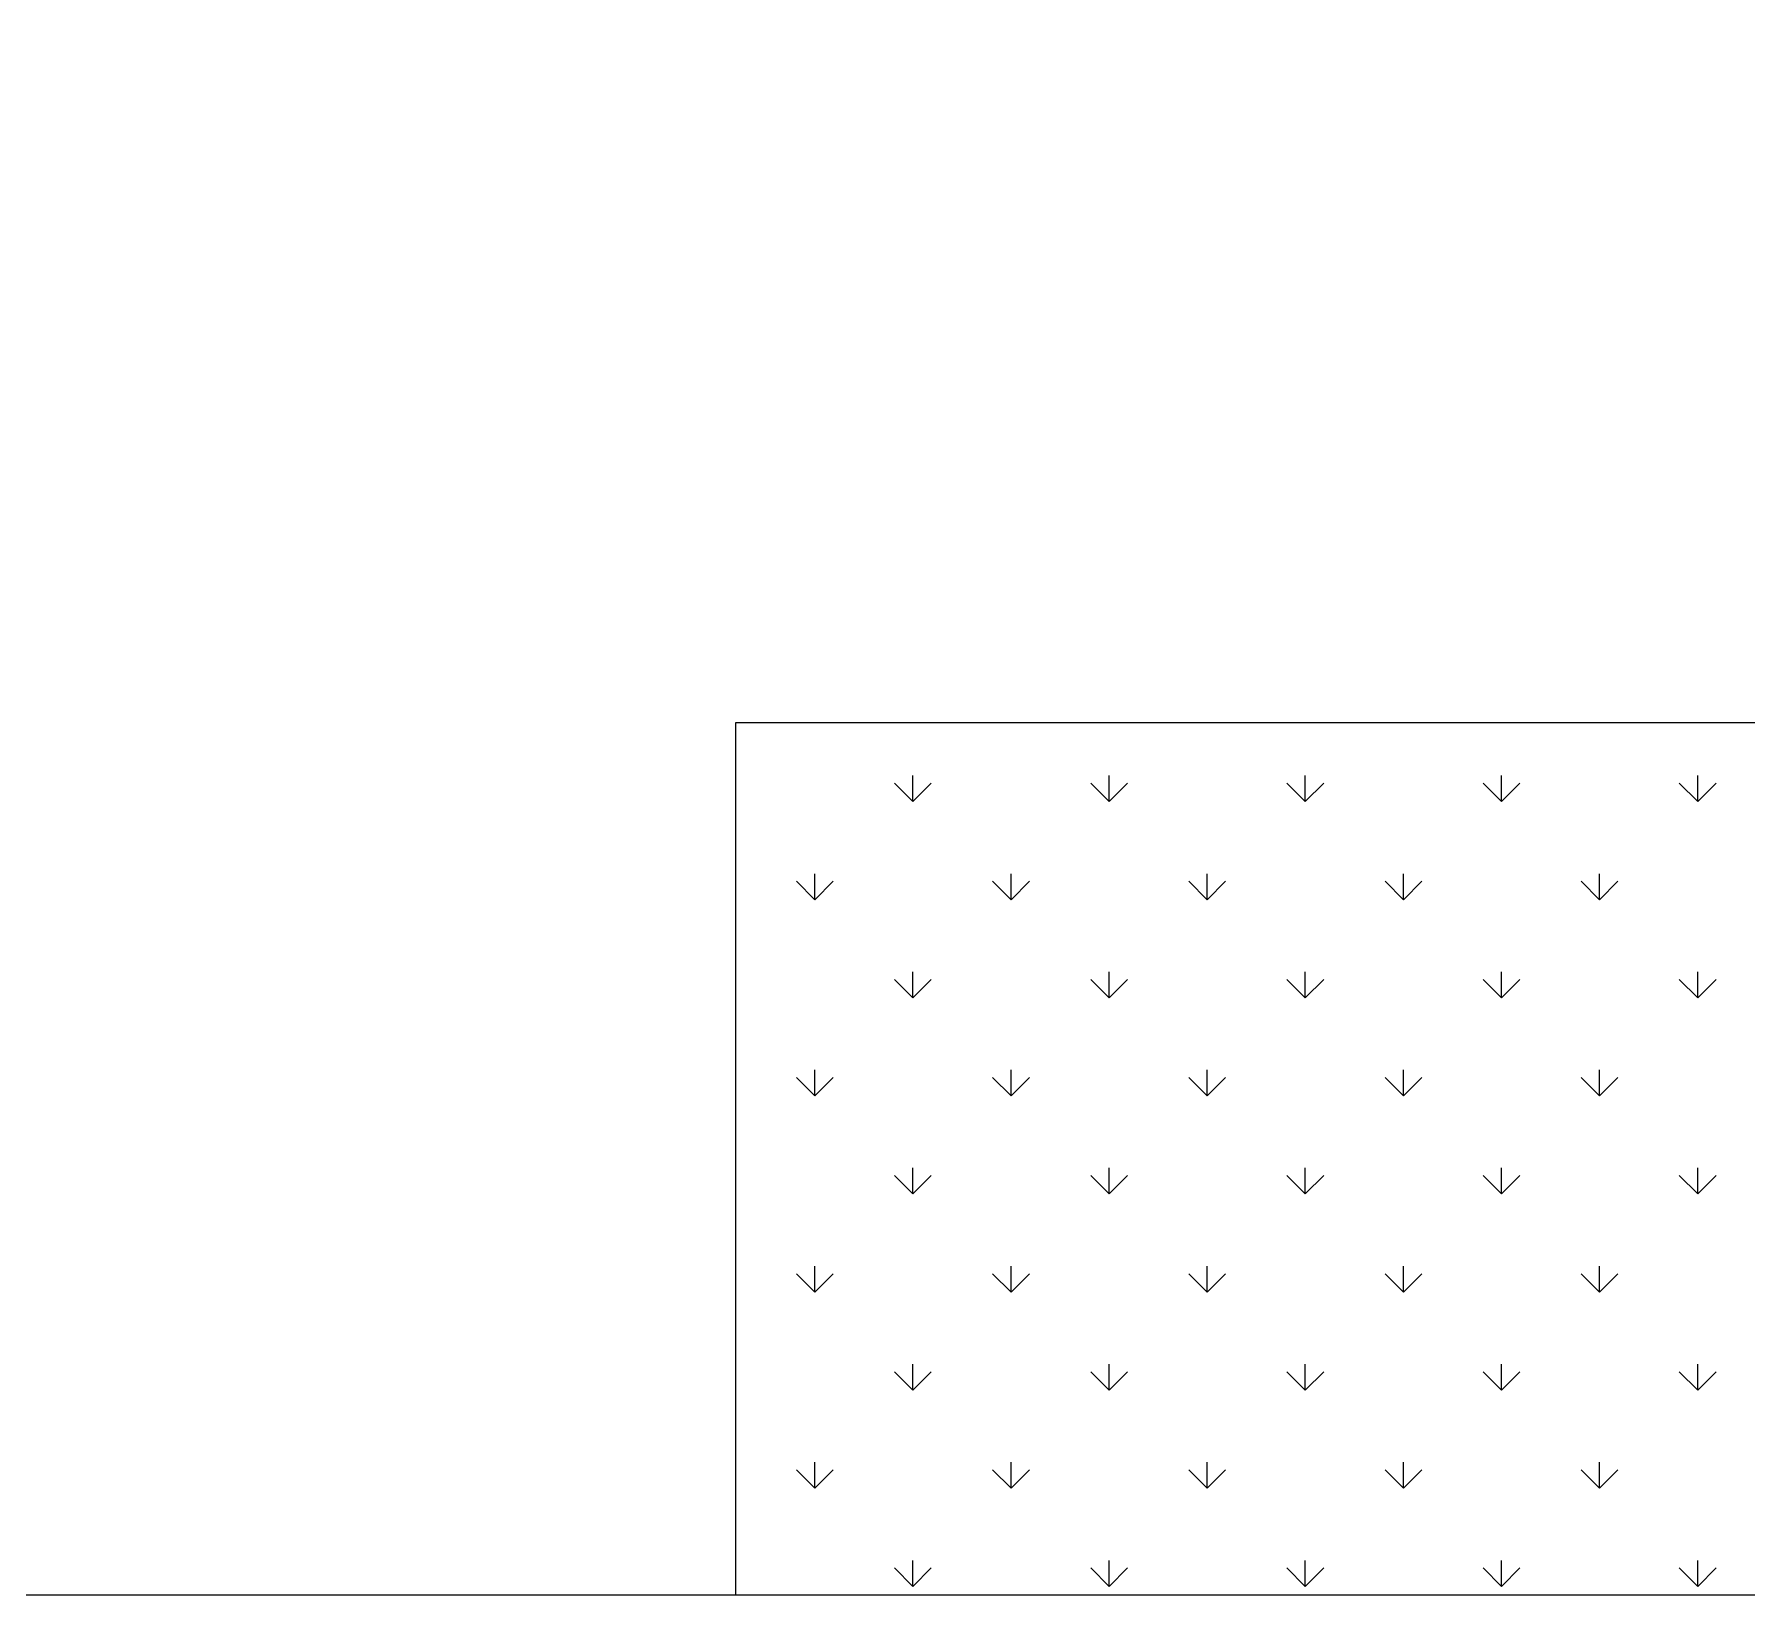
# Model space of a CAD drawing. Header units: inches. Extents: x -580 to 220, y 1335 to 2135.
# Drawn here: x -81.7 to -15.9, y 1913.5 to 1973.5 of the extents above; entities that cross this region are included whole.
import ezdxf

# ---------------------------------------------------------------- set-up
doc = ezdxf.new("R2010")
doc.units = ezdxf.units.IN
doc.header["$MEASUREMENT"] = 0
for name, color, linetype in [('Grabado linea bajo', 7, 'Continuous'), ('grabado linea intenso', 7, 'Continuous'), ('grabado linea medio', 7, 'Continuous')]:
    doc.layers.add(name, color=color, linetype=linetype)

# ---------------------------------------------------------------- blocks, each defined once
blk = doc.blocks.new('block 15')
at = {"layer": 'grabado linea intenso', "color": 2, "lineweight": 25}
blk.add_open_spline([(46.762, 2033.546), (46.762, 2033.546), (-202.238, 2033.546), (-202.238, 2033.546), (-207.761, 2033.546), (-212.238, 2029.069), (-212.238, 2023.546), (-212.238, 2023.546), (-212.238, 1923.546), (-212.238, 1923.546), (-212.238, 1918.023), (-207.761, 1913.546), (-202.238, 1913.546), (-202.238, 1913.546), (46.762, 1913.546), (46.762, 1913.546)], degree=3, knots=[0, 0, 0, 0, 1, 1, 1, 2, 2, 2, 3, 3, 3, 4, 4, 4, 5, 5, 5, 5], dxfattribs=at)
blk = doc.blocks.new('block 21')
at = {"layer": 'grabado linea medio', "color": 3, "lineweight": 25}
blk.add_lwpolyline([(-54.776, 1913.546), (-54.776, 1947.077), (46.762, 1947.077)], dxfattribs=at)
blk = doc.blocks.new('block 484')
at = {"layer": 'Grabado linea bajo', "color": 4, "lineweight": 25}
blk.add_lwpolyline([(-51.735, 1917.64), (-51.735, 1918.64)], dxfattribs=at)
blk = doc.blocks.new('block 485')
at = {"layer": 'Grabado linea bajo', "color": 4, "lineweight": 25}
blk.add_lwpolyline([(-51.735, 1925.183), (-51.735, 1926.183)], dxfattribs=at)
blk = doc.blocks.new('block 486')
at = {"layer": 'Grabado linea bajo', "color": 4, "lineweight": 25}
blk.add_lwpolyline([(-51.735, 1932.726), (-51.735, 1933.727)], dxfattribs=at)
blk = doc.blocks.new('block 487')
at = {"layer": 'Grabado linea bajo', "color": 4, "lineweight": 25}
blk.add_lwpolyline([(-51.735, 1940.27), (-51.735, 1941.27)], dxfattribs=at)
blk = doc.blocks.new('block 493')
at = {"layer": 'Grabado linea bajo', "color": 4, "lineweight": 25}
blk.add_lwpolyline([(-47.964, 1913.868), (-47.964, 1914.868)], dxfattribs=at)
blk = doc.blocks.new('block 494')
at = {"layer": 'Grabado linea bajo', "color": 4, "lineweight": 25}
blk.add_lwpolyline([(-47.964, 1921.411), (-47.964, 1922.411)], dxfattribs=at)
blk = doc.blocks.new('block 495')
at = {"layer": 'Grabado linea bajo', "color": 4, "lineweight": 25}
blk.add_lwpolyline([(-47.964, 1928.955), (-47.964, 1929.955)], dxfattribs=at)
blk = doc.blocks.new('block 496')
at = {"layer": 'Grabado linea bajo', "color": 4, "lineweight": 25}
blk.add_lwpolyline([(-47.964, 1936.498), (-47.964, 1937.498)], dxfattribs=at)
blk = doc.blocks.new('block 497')
at = {"layer": 'Grabado linea bajo', "color": 4, "lineweight": 25}
blk.add_lwpolyline([(-47.964, 1944.042), (-47.964, 1945.042)], dxfattribs=at)
blk = doc.blocks.new('block 502')
at = {"layer": 'Grabado linea bajo', "color": 4, "lineweight": 25}
blk.add_lwpolyline([(-44.192, 1917.64), (-44.192, 1918.64)], dxfattribs=at)
blk = doc.blocks.new('block 503')
at = {"layer": 'Grabado linea bajo', "color": 4, "lineweight": 25}
blk.add_lwpolyline([(-44.192, 1925.183), (-44.192, 1926.183)], dxfattribs=at)
blk = doc.blocks.new('block 504')
at = {"layer": 'Grabado linea bajo', "color": 4, "lineweight": 25}
blk.add_lwpolyline([(-44.192, 1932.726), (-44.192, 1933.727)], dxfattribs=at)
blk = doc.blocks.new('block 505')
at = {"layer": 'Grabado linea bajo', "color": 4, "lineweight": 25}
blk.add_lwpolyline([(-44.192, 1940.27), (-44.192, 1941.27)], dxfattribs=at)
blk = doc.blocks.new('block 511')
at = {"layer": 'Grabado linea bajo', "color": 4, "lineweight": 25}
blk.add_lwpolyline([(-40.42, 1913.868), (-40.42, 1914.868)], dxfattribs=at)
blk = doc.blocks.new('block 512')
at = {"layer": 'Grabado linea bajo', "color": 4, "lineweight": 25}
blk.add_lwpolyline([(-40.42, 1921.411), (-40.42, 1922.411)], dxfattribs=at)
blk = doc.blocks.new('block 513')
at = {"layer": 'Grabado linea bajo', "color": 4, "lineweight": 25}
blk.add_lwpolyline([(-40.42, 1928.955), (-40.42, 1929.955)], dxfattribs=at)
blk = doc.blocks.new('block 514')
at = {"layer": 'Grabado linea bajo', "color": 4, "lineweight": 25}
blk.add_lwpolyline([(-40.42, 1936.498), (-40.42, 1937.498)], dxfattribs=at)
blk = doc.blocks.new('block 515')
at = {"layer": 'Grabado linea bajo', "color": 4, "lineweight": 25}
blk.add_lwpolyline([(-40.42, 1944.042), (-40.42, 1945.042)], dxfattribs=at)
blk = doc.blocks.new('block 520')
at = {"layer": 'Grabado linea bajo', "color": 4, "lineweight": 25}
blk.add_lwpolyline([(-36.649, 1917.64), (-36.649, 1918.64)], dxfattribs=at)
blk = doc.blocks.new('block 521')
at = {"layer": 'Grabado linea bajo', "color": 4, "lineweight": 25}
blk.add_lwpolyline([(-36.649, 1925.183), (-36.649, 1926.183)], dxfattribs=at)
blk = doc.blocks.new('block 522')
at = {"layer": 'Grabado linea bajo', "color": 4, "lineweight": 25}
blk.add_lwpolyline([(-36.649, 1932.726), (-36.649, 1933.727)], dxfattribs=at)
blk = doc.blocks.new('block 523')
at = {"layer": 'Grabado linea bajo', "color": 4, "lineweight": 25}
blk.add_lwpolyline([(-36.649, 1940.27), (-36.649, 1941.27)], dxfattribs=at)
blk = doc.blocks.new('block 529')
at = {"layer": 'Grabado linea bajo', "color": 4, "lineweight": 25}
blk.add_lwpolyline([(-32.877, 1913.868), (-32.877, 1914.868)], dxfattribs=at)
blk = doc.blocks.new('block 530')
at = {"layer": 'Grabado linea bajo', "color": 4, "lineweight": 25}
blk.add_lwpolyline([(-32.877, 1921.411), (-32.877, 1922.411)], dxfattribs=at)
blk = doc.blocks.new('block 531')
at = {"layer": 'Grabado linea bajo', "color": 4, "lineweight": 25}
blk.add_lwpolyline([(-32.877, 1928.955), (-32.877, 1929.955)], dxfattribs=at)
blk = doc.blocks.new('block 532')
at = {"layer": 'Grabado linea bajo', "color": 4, "lineweight": 25}
blk.add_lwpolyline([(-32.877, 1936.498), (-32.877, 1937.498)], dxfattribs=at)
blk = doc.blocks.new('block 533')
at = {"layer": 'Grabado linea bajo', "color": 4, "lineweight": 25}
blk.add_lwpolyline([(-32.877, 1944.042), (-32.877, 1945.042)], dxfattribs=at)
blk = doc.blocks.new('block 538')
at = {"layer": 'Grabado linea bajo', "color": 4, "lineweight": 25}
blk.add_lwpolyline([(-29.105, 1917.64), (-29.105, 1918.64)], dxfattribs=at)
blk = doc.blocks.new('block 539')
at = {"layer": 'Grabado linea bajo', "color": 4, "lineweight": 25}
blk.add_lwpolyline([(-29.105, 1925.183), (-29.105, 1926.183)], dxfattribs=at)
blk = doc.blocks.new('block 540')
at = {"layer": 'Grabado linea bajo', "color": 4, "lineweight": 25}
blk.add_lwpolyline([(-29.105, 1932.726), (-29.105, 1933.727)], dxfattribs=at)
blk = doc.blocks.new('block 541')
at = {"layer": 'Grabado linea bajo', "color": 4, "lineweight": 25}
blk.add_lwpolyline([(-29.105, 1940.27), (-29.105, 1941.27)], dxfattribs=at)
blk = doc.blocks.new('block 547')
at = {"layer": 'Grabado linea bajo', "color": 4, "lineweight": 25}
blk.add_lwpolyline([(-25.333, 1913.868), (-25.333, 1914.868)], dxfattribs=at)
blk = doc.blocks.new('block 548')
at = {"layer": 'Grabado linea bajo', "color": 4, "lineweight": 25}
blk.add_lwpolyline([(-25.333, 1921.411), (-25.333, 1922.411)], dxfattribs=at)
blk = doc.blocks.new('block 549')
at = {"layer": 'Grabado linea bajo', "color": 4, "lineweight": 25}
blk.add_lwpolyline([(-25.333, 1928.955), (-25.333, 1929.955)], dxfattribs=at)
blk = doc.blocks.new('block 550')
at = {"layer": 'Grabado linea bajo', "color": 4, "lineweight": 25}
blk.add_lwpolyline([(-25.333, 1936.498), (-25.333, 1937.498)], dxfattribs=at)
blk = doc.blocks.new('block 551')
at = {"layer": 'Grabado linea bajo', "color": 4, "lineweight": 25}
blk.add_lwpolyline([(-25.333, 1944.042), (-25.333, 1945.042)], dxfattribs=at)
blk = doc.blocks.new('block 556')
at = {"layer": 'Grabado linea bajo', "color": 4, "lineweight": 25}
blk.add_lwpolyline([(-21.562, 1917.64), (-21.562, 1918.64)], dxfattribs=at)
blk = doc.blocks.new('block 557')
at = {"layer": 'Grabado linea bajo', "color": 4, "lineweight": 25}
blk.add_lwpolyline([(-21.562, 1925.183), (-21.562, 1926.183)], dxfattribs=at)
blk = doc.blocks.new('block 558')
at = {"layer": 'Grabado linea bajo', "color": 4, "lineweight": 25}
blk.add_lwpolyline([(-21.562, 1932.726), (-21.562, 1933.727)], dxfattribs=at)
blk = doc.blocks.new('block 559')
at = {"layer": 'Grabado linea bajo', "color": 4, "lineweight": 25}
blk.add_lwpolyline([(-21.562, 1940.27), (-21.562, 1941.27)], dxfattribs=at)
blk = doc.blocks.new('block 565')
at = {"layer": 'Grabado linea bajo', "color": 4, "lineweight": 25}
blk.add_lwpolyline([(-17.79, 1913.868), (-17.79, 1914.868)], dxfattribs=at)
blk = doc.blocks.new('block 566')
at = {"layer": 'Grabado linea bajo', "color": 4, "lineweight": 25}
blk.add_lwpolyline([(-17.79, 1921.411), (-17.79, 1922.411)], dxfattribs=at)
blk = doc.blocks.new('block 567')
at = {"layer": 'Grabado linea bajo', "color": 4, "lineweight": 25}
blk.add_lwpolyline([(-17.79, 1928.955), (-17.79, 1929.955)], dxfattribs=at)
blk = doc.blocks.new('block 568')
at = {"layer": 'Grabado linea bajo', "color": 4, "lineweight": 25}
blk.add_lwpolyline([(-17.79, 1936.498), (-17.79, 1937.498)], dxfattribs=at)
blk = doc.blocks.new('block 569')
at = {"layer": 'Grabado linea bajo', "color": 4, "lineweight": 25}
blk.add_lwpolyline([(-17.79, 1944.042), (-17.79, 1945.042)], dxfattribs=at)
blk = doc.blocks.new('block 1284')
at = {"layer": 'Grabado linea bajo', "color": 4, "lineweight": 25}
blk.add_lwpolyline([(-51.735, 1940.27), (-51.028, 1940.977)], dxfattribs=at)
blk = doc.blocks.new('block 1285')
at = {"layer": 'Grabado linea bajo', "color": 4, "lineweight": 25}
blk.add_lwpolyline([(-47.964, 1944.042), (-47.257, 1944.749)], dxfattribs=at)
blk = doc.blocks.new('block 1295')
at = {"layer": 'Grabado linea bajo', "color": 4, "lineweight": 25}
blk.add_lwpolyline([(-51.735, 1932.726), (-51.028, 1933.434)], dxfattribs=at)
blk = doc.blocks.new('block 1296')
at = {"layer": 'Grabado linea bajo', "color": 4, "lineweight": 25}
blk.add_lwpolyline([(-47.964, 1936.498), (-47.257, 1937.205)], dxfattribs=at)
blk = doc.blocks.new('block 1297')
at = {"layer": 'Grabado linea bajo', "color": 4, "lineweight": 25}
blk.add_lwpolyline([(-44.192, 1940.27), (-43.485, 1940.977)], dxfattribs=at)
blk = doc.blocks.new('block 1298')
at = {"layer": 'Grabado linea bajo', "color": 4, "lineweight": 25}
blk.add_lwpolyline([(-40.42, 1944.042), (-39.713, 1944.749)], dxfattribs=at)
blk = doc.blocks.new('block 1308')
at = {"layer": 'Grabado linea bajo', "color": 4, "lineweight": 25}
blk.add_lwpolyline([(-51.735, 1925.183), (-51.028, 1925.89)], dxfattribs=at)
blk = doc.blocks.new('block 1309')
at = {"layer": 'Grabado linea bajo', "color": 4, "lineweight": 25}
blk.add_lwpolyline([(-47.964, 1928.955), (-47.257, 1929.662)], dxfattribs=at)
blk = doc.blocks.new('block 1310')
at = {"layer": 'Grabado linea bajo', "color": 4, "lineweight": 25}
blk.add_lwpolyline([(-44.192, 1932.726), (-43.485, 1933.434)], dxfattribs=at)
blk = doc.blocks.new('block 1311')
at = {"layer": 'Grabado linea bajo', "color": 4, "lineweight": 25}
blk.add_lwpolyline([(-40.42, 1936.498), (-39.713, 1937.205)], dxfattribs=at)
blk = doc.blocks.new('block 1312')
at = {"layer": 'Grabado linea bajo', "color": 4, "lineweight": 25}
blk.add_lwpolyline([(-36.649, 1940.27), (-35.941, 1940.977)], dxfattribs=at)
blk = doc.blocks.new('block 1313')
at = {"layer": 'Grabado linea bajo', "color": 4, "lineweight": 25}
blk.add_lwpolyline([(-32.877, 1944.042), (-32.17, 1944.749)], dxfattribs=at)
blk = doc.blocks.new('block 1321')
at = {"layer": 'Grabado linea bajo', "color": 4, "lineweight": 25}
blk.add_lwpolyline([(-51.735, 1917.64), (-51.028, 1918.347)], dxfattribs=at)
blk = doc.blocks.new('block 1322')
at = {"layer": 'Grabado linea bajo', "color": 4, "lineweight": 25}
blk.add_lwpolyline([(-47.964, 1921.411), (-47.257, 1922.119)], dxfattribs=at)
blk = doc.blocks.new('block 1323')
at = {"layer": 'Grabado linea bajo', "color": 4, "lineweight": 25}
blk.add_lwpolyline([(-44.192, 1925.183), (-43.485, 1925.89)], dxfattribs=at)
blk = doc.blocks.new('block 1324')
at = {"layer": 'Grabado linea bajo', "color": 4, "lineweight": 25}
blk.add_lwpolyline([(-40.42, 1928.955), (-39.713, 1929.662)], dxfattribs=at)
blk = doc.blocks.new('block 1325')
at = {"layer": 'Grabado linea bajo', "color": 4, "lineweight": 25}
blk.add_lwpolyline([(-36.649, 1932.726), (-35.941, 1933.434)], dxfattribs=at)
blk = doc.blocks.new('block 1326')
at = {"layer": 'Grabado linea bajo', "color": 4, "lineweight": 25}
blk.add_lwpolyline([(-32.877, 1936.498), (-32.17, 1937.205)], dxfattribs=at)
blk = doc.blocks.new('block 1327')
at = {"layer": 'Grabado linea bajo', "color": 4, "lineweight": 25}
blk.add_lwpolyline([(-29.105, 1940.27), (-28.398, 1940.977)], dxfattribs=at)
blk = doc.blocks.new('block 1328')
at = {"layer": 'Grabado linea bajo', "color": 4, "lineweight": 25}
blk.add_lwpolyline([(-25.333, 1944.042), (-24.626, 1944.749)], dxfattribs=at)
blk = doc.blocks.new('block 1334')
at = {"layer": 'Grabado linea bajo', "color": 4, "lineweight": 25}
blk.add_lwpolyline([(-47.964, 1913.868), (-47.257, 1914.575)], dxfattribs=at)
blk = doc.blocks.new('block 1335')
at = {"layer": 'Grabado linea bajo', "color": 4, "lineweight": 25}
blk.add_lwpolyline([(-44.192, 1917.64), (-43.485, 1918.347)], dxfattribs=at)
blk = doc.blocks.new('block 1336')
at = {"layer": 'Grabado linea bajo', "color": 4, "lineweight": 25}
blk.add_lwpolyline([(-40.42, 1921.411), (-39.713, 1922.119)], dxfattribs=at)
blk = doc.blocks.new('block 1337')
at = {"layer": 'Grabado linea bajo', "color": 4, "lineweight": 25}
blk.add_lwpolyline([(-36.649, 1925.183), (-35.941, 1925.89)], dxfattribs=at)
blk = doc.blocks.new('block 1338')
at = {"layer": 'Grabado linea bajo', "color": 4, "lineweight": 25}
blk.add_lwpolyline([(-32.877, 1928.955), (-32.17, 1929.662)], dxfattribs=at)
blk = doc.blocks.new('block 1339')
at = {"layer": 'Grabado linea bajo', "color": 4, "lineweight": 25}
blk.add_lwpolyline([(-29.105, 1932.726), (-28.398, 1933.434)], dxfattribs=at)
blk = doc.blocks.new('block 1340')
at = {"layer": 'Grabado linea bajo', "color": 4, "lineweight": 25}
blk.add_lwpolyline([(-25.333, 1936.498), (-24.626, 1937.205)], dxfattribs=at)
blk = doc.blocks.new('block 1341')
at = {"layer": 'Grabado linea bajo', "color": 4, "lineweight": 25}
blk.add_lwpolyline([(-21.562, 1940.27), (-20.855, 1940.977)], dxfattribs=at)
blk = doc.blocks.new('block 1342')
at = {"layer": 'Grabado linea bajo', "color": 4, "lineweight": 25}
blk.add_lwpolyline([(-17.79, 1944.042), (-17.083, 1944.749)], dxfattribs=at)
blk = doc.blocks.new('block 1346')
at = {"layer": 'Grabado linea bajo', "color": 4, "lineweight": 25}
blk.add_lwpolyline([(-40.42, 1913.868), (-39.713, 1914.575)], dxfattribs=at)
blk = doc.blocks.new('block 1347')
at = {"layer": 'Grabado linea bajo', "color": 4, "lineweight": 25}
blk.add_lwpolyline([(-36.649, 1917.64), (-35.941, 1918.347)], dxfattribs=at)
blk = doc.blocks.new('block 1348')
at = {"layer": 'Grabado linea bajo', "color": 4, "lineweight": 25}
blk.add_lwpolyline([(-32.877, 1921.411), (-32.17, 1922.119)], dxfattribs=at)
blk = doc.blocks.new('block 1349')
at = {"layer": 'Grabado linea bajo', "color": 4, "lineweight": 25}
blk.add_lwpolyline([(-29.105, 1925.183), (-28.398, 1925.89)], dxfattribs=at)
blk = doc.blocks.new('block 1350')
at = {"layer": 'Grabado linea bajo', "color": 4, "lineweight": 25}
blk.add_lwpolyline([(-25.333, 1928.955), (-24.626, 1929.662)], dxfattribs=at)
blk = doc.blocks.new('block 1351')
at = {"layer": 'Grabado linea bajo', "color": 4, "lineweight": 25}
blk.add_lwpolyline([(-21.562, 1932.726), (-20.855, 1933.434)], dxfattribs=at)
blk = doc.blocks.new('block 1352')
at = {"layer": 'Grabado linea bajo', "color": 4, "lineweight": 25}
blk.add_lwpolyline([(-17.79, 1936.498), (-17.083, 1937.205)], dxfattribs=at)
blk = doc.blocks.new('block 1356')
at = {"layer": 'Grabado linea bajo', "color": 4, "lineweight": 25}
blk.add_lwpolyline([(-32.877, 1913.868), (-32.17, 1914.575)], dxfattribs=at)
blk = doc.blocks.new('block 1357')
at = {"layer": 'Grabado linea bajo', "color": 4, "lineweight": 25}
blk.add_lwpolyline([(-29.105, 1917.64), (-28.398, 1918.347)], dxfattribs=at)
blk = doc.blocks.new('block 1358')
at = {"layer": 'Grabado linea bajo', "color": 4, "lineweight": 25}
blk.add_lwpolyline([(-25.333, 1921.411), (-24.626, 1922.119)], dxfattribs=at)
blk = doc.blocks.new('block 1359')
at = {"layer": 'Grabado linea bajo', "color": 4, "lineweight": 25}
blk.add_lwpolyline([(-21.562, 1925.183), (-20.855, 1925.89)], dxfattribs=at)
blk = doc.blocks.new('block 1360')
at = {"layer": 'Grabado linea bajo', "color": 4, "lineweight": 25}
blk.add_lwpolyline([(-17.79, 1928.955), (-17.083, 1929.662)], dxfattribs=at)
blk = doc.blocks.new('block 1365')
at = {"layer": 'Grabado linea bajo', "color": 4, "lineweight": 25}
blk.add_lwpolyline([(-25.333, 1913.868), (-24.626, 1914.575)], dxfattribs=at)
blk = doc.blocks.new('block 1366')
at = {"layer": 'Grabado linea bajo', "color": 4, "lineweight": 25}
blk.add_lwpolyline([(-21.562, 1917.64), (-20.855, 1918.347)], dxfattribs=at)
blk = doc.blocks.new('block 1367')
at = {"layer": 'Grabado linea bajo', "color": 4, "lineweight": 25}
blk.add_lwpolyline([(-17.79, 1921.411), (-17.083, 1922.119)], dxfattribs=at)
blk = doc.blocks.new('block 1374')
at = {"layer": 'Grabado linea bajo', "color": 4, "lineweight": 25}
blk.add_lwpolyline([(-17.79, 1913.868), (-17.083, 1914.575)], dxfattribs=at)
blk = doc.blocks.new('block 1907')
at = {"layer": 'Grabado linea bajo', "color": 4, "lineweight": 25}
blk.add_lwpolyline([(-47.964, 1913.868), (-48.671, 1914.575)], dxfattribs=at)
blk = doc.blocks.new('block 1908')
at = {"layer": 'Grabado linea bajo', "color": 4, "lineweight": 25}
blk.add_lwpolyline([(-51.735, 1917.64), (-52.443, 1918.347)], dxfattribs=at)
blk = doc.blocks.new('block 1909')
at = {"layer": 'Grabado linea bajo', "color": 4, "lineweight": 25}
blk.add_lwpolyline([(-40.42, 1913.868), (-41.127, 1914.575)], dxfattribs=at)
blk = doc.blocks.new('block 1910')
at = {"layer": 'Grabado linea bajo', "color": 4, "lineweight": 25}
blk.add_lwpolyline([(-44.192, 1917.64), (-44.899, 1918.347)], dxfattribs=at)
blk = doc.blocks.new('block 1911')
at = {"layer": 'Grabado linea bajo', "color": 4, "lineweight": 25}
blk.add_lwpolyline([(-47.964, 1921.411), (-48.671, 1922.119)], dxfattribs=at)
blk = doc.blocks.new('block 1912')
at = {"layer": 'Grabado linea bajo', "color": 4, "lineweight": 25}
blk.add_lwpolyline([(-51.735, 1925.183), (-52.443, 1925.89)], dxfattribs=at)
blk = doc.blocks.new('block 1913')
at = {"layer": 'Grabado linea bajo', "color": 4, "lineweight": 25}
blk.add_lwpolyline([(-32.877, 1913.868), (-33.584, 1914.575)], dxfattribs=at)
blk = doc.blocks.new('block 1914')
at = {"layer": 'Grabado linea bajo', "color": 4, "lineweight": 25}
blk.add_lwpolyline([(-36.649, 1917.64), (-37.356, 1918.347)], dxfattribs=at)
blk = doc.blocks.new('block 1915')
at = {"layer": 'Grabado linea bajo', "color": 4, "lineweight": 25}
blk.add_lwpolyline([(-40.42, 1921.411), (-41.127, 1922.119)], dxfattribs=at)
blk = doc.blocks.new('block 1916')
at = {"layer": 'Grabado linea bajo', "color": 4, "lineweight": 25}
blk.add_lwpolyline([(-44.192, 1925.183), (-44.899, 1925.89)], dxfattribs=at)
blk = doc.blocks.new('block 1917')
at = {"layer": 'Grabado linea bajo', "color": 4, "lineweight": 25}
blk.add_lwpolyline([(-47.964, 1928.955), (-48.671, 1929.662)], dxfattribs=at)
blk = doc.blocks.new('block 1918')
at = {"layer": 'Grabado linea bajo', "color": 4, "lineweight": 25}
blk.add_lwpolyline([(-51.735, 1932.726), (-52.443, 1933.434)], dxfattribs=at)
blk = doc.blocks.new('block 1919')
at = {"layer": 'Grabado linea bajo', "color": 4, "lineweight": 25}
blk.add_lwpolyline([(-25.333, 1913.868), (-26.041, 1914.575)], dxfattribs=at)
blk = doc.blocks.new('block 1920')
at = {"layer": 'Grabado linea bajo', "color": 4, "lineweight": 25}
blk.add_lwpolyline([(-29.105, 1917.64), (-29.812, 1918.347)], dxfattribs=at)
blk = doc.blocks.new('block 1921')
at = {"layer": 'Grabado linea bajo', "color": 4, "lineweight": 25}
blk.add_lwpolyline([(-32.877, 1921.411), (-33.584, 1922.119)], dxfattribs=at)
blk = doc.blocks.new('block 1922')
at = {"layer": 'Grabado linea bajo', "color": 4, "lineweight": 25}
blk.add_lwpolyline([(-36.649, 1925.183), (-37.356, 1925.89)], dxfattribs=at)
blk = doc.blocks.new('block 1923')
at = {"layer": 'Grabado linea bajo', "color": 4, "lineweight": 25}
blk.add_lwpolyline([(-40.42, 1928.955), (-41.127, 1929.662)], dxfattribs=at)
blk = doc.blocks.new('block 1924')
at = {"layer": 'Grabado linea bajo', "color": 4, "lineweight": 25}
blk.add_lwpolyline([(-44.192, 1932.726), (-44.899, 1933.434)], dxfattribs=at)
blk = doc.blocks.new('block 1925')
at = {"layer": 'Grabado linea bajo', "color": 4, "lineweight": 25}
blk.add_lwpolyline([(-47.964, 1936.498), (-48.671, 1937.205)], dxfattribs=at)
blk = doc.blocks.new('block 1926')
at = {"layer": 'Grabado linea bajo', "color": 4, "lineweight": 25}
blk.add_lwpolyline([(-51.735, 1940.27), (-52.443, 1940.977)], dxfattribs=at)
blk = doc.blocks.new('block 1927')
at = {"layer": 'Grabado linea bajo', "color": 4, "lineweight": 25}
blk.add_lwpolyline([(-17.79, 1913.868), (-18.497, 1914.575)], dxfattribs=at)
blk = doc.blocks.new('block 1928')
at = {"layer": 'Grabado linea bajo', "color": 4, "lineweight": 25}
blk.add_lwpolyline([(-21.562, 1917.64), (-22.269, 1918.347)], dxfattribs=at)
blk = doc.blocks.new('block 1929')
at = {"layer": 'Grabado linea bajo', "color": 4, "lineweight": 25}
blk.add_lwpolyline([(-25.333, 1921.411), (-26.041, 1922.119)], dxfattribs=at)
blk = doc.blocks.new('block 1930')
at = {"layer": 'Grabado linea bajo', "color": 4, "lineweight": 25}
blk.add_lwpolyline([(-29.105, 1925.183), (-29.812, 1925.89)], dxfattribs=at)
blk = doc.blocks.new('block 1931')
at = {"layer": 'Grabado linea bajo', "color": 4, "lineweight": 25}
blk.add_lwpolyline([(-32.877, 1928.955), (-33.584, 1929.662)], dxfattribs=at)
blk = doc.blocks.new('block 1932')
at = {"layer": 'Grabado linea bajo', "color": 4, "lineweight": 25}
blk.add_lwpolyline([(-36.649, 1932.726), (-37.356, 1933.434)], dxfattribs=at)
blk = doc.blocks.new('block 1933')
at = {"layer": 'Grabado linea bajo', "color": 4, "lineweight": 25}
blk.add_lwpolyline([(-40.42, 1936.498), (-41.127, 1937.205)], dxfattribs=at)
blk = doc.blocks.new('block 1934')
at = {"layer": 'Grabado linea bajo', "color": 4, "lineweight": 25}
blk.add_lwpolyline([(-44.192, 1940.27), (-44.899, 1940.977)], dxfattribs=at)
blk = doc.blocks.new('block 1935')
at = {"layer": 'Grabado linea bajo', "color": 4, "lineweight": 25}
blk.add_lwpolyline([(-47.964, 1944.042), (-48.671, 1944.749)], dxfattribs=at)
blk = doc.blocks.new('block 1938')
at = {"layer": 'Grabado linea bajo', "color": 4, "lineweight": 25}
blk.add_lwpolyline([(-17.79, 1921.411), (-18.497, 1922.119)], dxfattribs=at)
blk = doc.blocks.new('block 1939')
at = {"layer": 'Grabado linea bajo', "color": 4, "lineweight": 25}
blk.add_lwpolyline([(-21.562, 1925.183), (-22.269, 1925.89)], dxfattribs=at)
blk = doc.blocks.new('block 1940')
at = {"layer": 'Grabado linea bajo', "color": 4, "lineweight": 25}
blk.add_lwpolyline([(-25.333, 1928.955), (-26.041, 1929.662)], dxfattribs=at)
blk = doc.blocks.new('block 1941')
at = {"layer": 'Grabado linea bajo', "color": 4, "lineweight": 25}
blk.add_lwpolyline([(-29.105, 1932.726), (-29.812, 1933.434)], dxfattribs=at)
blk = doc.blocks.new('block 1942')
at = {"layer": 'Grabado linea bajo', "color": 4, "lineweight": 25}
blk.add_lwpolyline([(-32.877, 1936.498), (-33.584, 1937.205)], dxfattribs=at)
blk = doc.blocks.new('block 1943')
at = {"layer": 'Grabado linea bajo', "color": 4, "lineweight": 25}
blk.add_lwpolyline([(-36.649, 1940.27), (-37.356, 1940.977)], dxfattribs=at)
blk = doc.blocks.new('block 1944')
at = {"layer": 'Grabado linea bajo', "color": 4, "lineweight": 25}
blk.add_lwpolyline([(-40.42, 1944.042), (-41.127, 1944.749)], dxfattribs=at)
blk = doc.blocks.new('block 1949')
at = {"layer": 'Grabado linea bajo', "color": 4, "lineweight": 25}
blk.add_lwpolyline([(-17.79, 1928.955), (-18.497, 1929.662)], dxfattribs=at)
blk = doc.blocks.new('block 1950')
at = {"layer": 'Grabado linea bajo', "color": 4, "lineweight": 25}
blk.add_lwpolyline([(-21.562, 1932.726), (-22.269, 1933.434)], dxfattribs=at)
blk = doc.blocks.new('block 1951')
at = {"layer": 'Grabado linea bajo', "color": 4, "lineweight": 25}
blk.add_lwpolyline([(-25.333, 1936.498), (-26.041, 1937.205)], dxfattribs=at)
blk = doc.blocks.new('block 1952')
at = {"layer": 'Grabado linea bajo', "color": 4, "lineweight": 25}
blk.add_lwpolyline([(-29.105, 1940.27), (-29.812, 1940.977)], dxfattribs=at)
blk = doc.blocks.new('block 1953')
at = {"layer": 'Grabado linea bajo', "color": 4, "lineweight": 25}
blk.add_lwpolyline([(-32.877, 1944.042), (-33.584, 1944.749)], dxfattribs=at)
blk = doc.blocks.new('block 1960')
at = {"layer": 'Grabado linea bajo', "color": 4, "lineweight": 25}
blk.add_lwpolyline([(-17.79, 1936.498), (-18.497, 1937.205)], dxfattribs=at)
blk = doc.blocks.new('block 1961')
at = {"layer": 'Grabado linea bajo', "color": 4, "lineweight": 25}
blk.add_lwpolyline([(-21.562, 1940.27), (-22.269, 1940.977)], dxfattribs=at)
blk = doc.blocks.new('block 1962')
at = {"layer": 'Grabado linea bajo', "color": 4, "lineweight": 25}
blk.add_lwpolyline([(-25.333, 1944.042), (-26.041, 1944.749)], dxfattribs=at)
blk = doc.blocks.new('block 1971')
at = {"layer": 'Grabado linea bajo', "color": 4, "lineweight": 25}
blk.add_lwpolyline([(-17.79, 1944.042), (-18.497, 1944.749)], dxfattribs=at)

msp = doc.modelspace()

# ---------------------------------------------------------------- block references
at = {"layer": 'Grabado linea bajo'}
for name in ['block 1935', 'block 497', 'block 1285', 'block 1944', 'block 515', 'block 1298', 'block 1953', 'block 533', 'block 1313', 'block 1962', 'block 551', 'block 1328', 'block 1971', 'block 569', 'block 1342', 'block 487', 'block 505', 'block 523', 'block 541', 'block 559', 'block 1926', 'block 1284', 'block 1934', 'block 1297', 'block 1943', 'block 1312', 'block 1952', 'block 1327', 'block 1961', 'block 1341', 'block 1925', 'block 496', 'block 1296', 'block 1933', 'block 514', 'block 1311', 'block 1942', 'block 532', 'block 1326', 'block 1951', 'block 550', 'block 1340', 'block 1960', 'block 568', 'block 1352', 'block 1918', 'block 486', 'block 1295', 'block 1924', 'block 504', 'block 1310', 'block 1932', 'block 522', 'block 1325', 'block 1941', 'block 540', 'block 1339', 'block 1950', 'block 558', 'block 1351', 'block 495', 'block 513', 'block 531', 'block 549', 'block 567', 'block 1917', 'block 1309', 'block 1923', 'block 1324', 'block 1931', 'block 1338', 'block 1940', 'block 1350', 'block 1949', 'block 1360', 'block 485', 'block 503', 'block 521', 'block 539', 'block 557', 'block 1912', 'block 1308', 'block 1916', 'block 1323', 'block 1922', 'block 1337', 'block 1930', 'block 1349', 'block 1939', 'block 1359', 'block 1911', 'block 494', 'block 1322', 'block 1915', 'block 512', 'block 1336', 'block 1921', 'block 530', 'block 1348', 'block 1929', 'block 548', 'block 1358', 'block 1938', 'block 566', 'block 1367', 'block 1908', 'block 484', 'block 1321', 'block 1910', 'block 502', 'block 1335', 'block 1914', 'block 520', 'block 1347', 'block 1920', 'block 538', 'block 1357', 'block 1928', 'block 556', 'block 1366', 'block 493', 'block 511', 'block 529', 'block 547', 'block 565', 'block 1907', 'block 1334', 'block 1909', 'block 1346', 'block 1913', 'block 1356', 'block 1919', 'block 1365', 'block 1927', 'block 1374']:
    msp.add_blockref(name, (0, 0), dxfattribs=at)
at = {"layer": 'grabado linea intenso'}
msp.add_blockref('block 15', (0, 0), dxfattribs=at)
at = {"layer": 'grabado linea medio'}
msp.add_blockref('block 21', (0, 0), dxfattribs=at)

doc.saveas('drawing.dxf')
